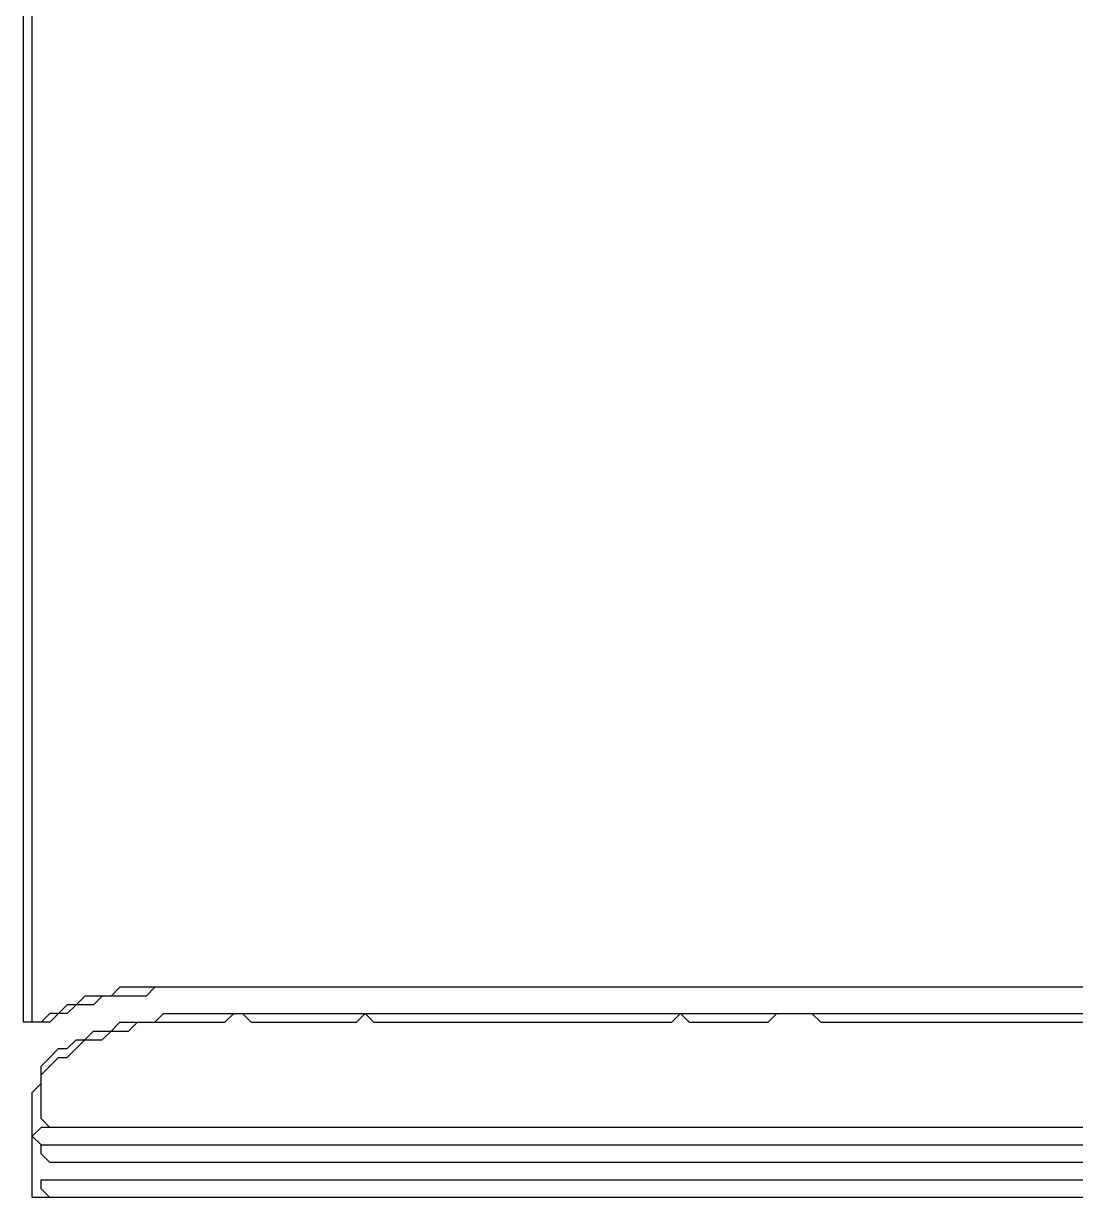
# Model space of a CAD drawing. Header units: metres. Extents: x 61 to 947, y 23 to 655.
# Drawn here: x 105 to 225.1, y 361 to 495 of the extents above; entities that cross this region are included whole.
import ezdxf

# ---------------------------------------------------------------- set-up
doc = ezdxf.new("R2010")
doc.units = ezdxf.units.M

msp = doc.modelspace()

# ---------------------------------------------------------------- linework, layer by layer
for points in [[(226, 385, 0), (225, 385, 0), (224, 385, 0), (223, 385, 0), (222, 385, 0), (221, 385, 0), (220, 385, 0), (219, 385, 0), (218, 385, 0), (217, 385, 0), (216, 385, 0), (215, 385, 0), (214, 385, 0), (213, 385, 0), (212, 385, 0), (211, 385, 0), (210, 385, 0), (209, 385, 0), (208, 385, 0), (207, 385, 0), (206, 385, 0), (205, 385, 0), (204, 385, 0), (203, 385, 0), (202, 385, 0), (201, 385, 0), (200, 385, 0), (199, 385, 0), (198, 385, 0), (197, 385, 0), (196, 385, 0), (195, 385, 0), (194, 385, 0), (193, 385, 0), (192, 385, 0), (191, 385, 0), (190, 385, 0), (189, 385, 0), (188, 385, 0), (187, 385, 0), (186, 385, 0), (185, 385, 0), (184, 385, 0), (183, 385, 0), (182, 385, 0), (181, 385, 0), (180, 385, 0), (179, 385, 0), (178, 385, 0), (177, 385, 0), (176, 385, 0), (175, 385, 0), (174, 385, 0), (173, 385, 0), (172, 385, 0), (171, 385, 0), (170, 385, 0), (169, 385, 0), (168, 385, 0), (167, 385, 0), (166, 385, 0), (165, 385, 0), (164, 385, 0), (163, 385, 0), (162, 385, 0), (161, 385, 0), (160, 385, 0), (159, 385, 0), (158, 385, 0), (157, 385, 0), (156, 385, 0), (155, 385, 0), (154, 385, 0), (153, 385, 0), (152, 385, 0), (151, 385, 0), (150, 385, 0), (149, 385, 0), (148, 385, 0), (147, 385, 0), (146, 385, 0), (145, 385, 0), (144, 385, 0), (143, 385, 0), (142, 385, 0), (141, 385, 0), (140, 385, 0), (139, 385, 0), (138, 385, 0), (137, 385, 0), (136, 385, 0), (135, 385, 0), (134, 385, 0), (133, 385, 0), (132, 385, 0), (131, 385, 0), (130, 385, 0), (129, 385, 0), (128, 385, 0), (127, 385, 0), (126, 385, 0), (125, 385, 0), (124, 385, 0), (123, 385, 0), (122, 385, 0), (121, 385, 0), (120, 385, 0), (119, 385, 0), (118, 385, 0), (117, 385, 0), (116, 385, 0), (115, 384, 0), (114, 384, 0), (113, 384, 0), (112, 384, 0), (111, 383, 0), (110, 383, 0), (109, 382, 0), (108, 382, 0), (107, 381, 0), (106, 381, 0), (106, 382, 0), (106, 383, 0), (106, 384, 0), (106, 385, 0), (106, 386, 0), (106, 387, 0), (106, 388, 0), (106, 389, 0), (106, 390, 0), (106, 391, 0), (106, 392, 0), (106, 393, 0), (106, 394, 0), (106, 395, 0), (106, 396, 0), (106, 397, 0), (106, 398, 0), (106, 399, 0), (106, 400, 0), (106, 401, 0), (106, 402, 0), (106, 403, 0), (106, 404, 0), (106, 405, 0), (106, 406, 0), (106, 407, 0), (106, 408, 0), (106, 409, 0), (106, 410, 0), (106, 411, 0), (106, 412, 0), (106, 413, 0), (106, 414, 0), (106, 415, 0), (106, 416, 0), (106, 417, 0), (106, 418, 0), (106, 419, 0), (106, 420, 0), (106, 421, 0), (106, 422, 0), (106, 423, 0), (106, 424, 0), (106, 425, 0), (106, 426, 0), (106, 427, 0), (106, 428, 0), (106, 429, 0), (106, 430, 0), (106, 431, 0), (106, 432, 0), (106, 433, 0), (106, 434, 0), (106, 435, 0), (106, 436, 0), (106, 437, 0), (106, 438, 0), (106, 439, 0), (106, 440, 0), (106, 441, 0), (106, 442, 0), (106, 443, 0), (106, 444, 0), (106, 445, 0), (106, 446, 0), (106, 447, 0), (106, 448, 0), (106, 449, 0), (106, 450, 0), (106, 451, 0), (106, 452, 0), (106, 453, 0), (106, 454, 0), (106, 455, 0), (106, 456, 0), (106, 457, 0), (106, 458, 0), (106, 459, 0), (106, 460, 0), (106, 461, 0), (106, 462, 0), (106, 463, 0), (106, 464, 0), (106, 465, 0), (106, 466, 0), (106, 467, 0), (106, 468, 0), (106, 469, 0), (106, 470, 0), (106, 471, 0), (106, 472, 0), (106, 473, 0), (106, 474, 0), (106, 475, 0), (106, 476, 0), (106, 477, 0), (106, 478, 0), (106, 479, 0), (106, 480, 0), (106, 481, 0), (106, 482, 0), (106, 483, 0), (106, 484, 0), (106, 485, 0), (106, 486, 0), (106, 487, 0), (106, 488, 0), (106, 489, 0), (106, 490, 0), (106, 491, 0), (106, 492, 0), (106, 493, 0), (106, 494, 0), (106, 495, 0), (106, 496, 0)], [(226, 369, 0), (225, 369, 0), (224, 369, 0), (223, 369, 0), (222, 369, 0), (221, 369, 0), (220, 369, 0), (219, 369, 0), (218, 369, 0), (217, 369, 0), (216, 369, 0), (215, 369, 0), (214, 369, 0), (213, 369, 0), (212, 369, 0), (211, 369, 0), (210, 369, 0), (209, 369, 0), (208, 369, 0), (207, 369, 0), (206, 369, 0), (205, 369, 0), (204, 369, 0), (203, 369, 0), (202, 369, 0), (201, 369, 0), (200, 369, 0), (199, 369, 0), (198, 369, 0), (197, 369, 0), (196, 369, 0), (195, 369, 0), (194, 369, 0), (193, 369, 0), (192, 369, 0), (191, 369, 0), (190, 369, 0), (189, 369, 0), (188, 369, 0), (187, 369, 0), (186, 369, 0), (185, 369, 0), (184, 369, 0), (183, 369, 0), (182, 369, 0), (181, 369, 0), (180, 369, 0), (179, 369, 0), (178, 369, 0), (177, 369, 0), (176, 369, 0), (175, 369, 0), (174, 369, 0), (173, 369, 0), (172, 369, 0), (171, 369, 0), (170, 369, 0), (169, 369, 0), (168, 369, 0), (167, 369, 0), (166, 369, 0), (165, 369, 0), (164, 369, 0), (163, 369, 0), (162, 369, 0), (161, 369, 0), (160, 369, 0), (159, 369, 0), (158, 369, 0), (157, 369, 0), (156, 369, 0), (155, 369, 0), (154, 369, 0), (153, 369, 0), (152, 369, 0), (151, 369, 0), (150, 369, 0), (149, 369, 0), (148, 369, 0), (147, 369, 0), (146, 369, 0), (145, 369, 0), (144, 369, 0), (143, 369, 0), (142, 369, 0), (141, 369, 0), (140, 369, 0), (139, 369, 0), (138, 369, 0), (137, 369, 0), (136, 369, 0), (135, 369, 0), (134, 369, 0), (133, 369, 0), (132, 369, 0), (131, 369, 0), (130, 369, 0), (129, 369, 0), (128, 369, 0), (127, 369, 0), (126, 369, 0), (125, 369, 0), (124, 369, 0), (123, 369, 0), (122, 369, 0), (121, 369, 0), (120, 369, 0), (119, 369, 0), (118, 369, 0), (117, 369, 0), (116, 369, 0), (115, 369, 0), (114, 369, 0), (113, 369, 0), (112, 369, 0), (111, 369, 0), (110, 369, 0), (109, 369, 0), (108, 369, 0), (107, 370, 0), (107, 371, 0), (107, 372, 0), (107, 373, 0), (107, 374, 0), (107, 375, 0), (108, 376, 0), (109, 377, 0), (110, 377, 0), (111, 378, 0), (112, 379, 0), (113, 379, 0), (114, 379, 0), (115, 380, 0), (116, 380, 0), (117, 380, 0), (118, 381, 0), (119, 381, 0), (120, 381, 0), (121, 381, 0), (122, 381, 0), (123, 381, 0), (124, 381, 0), (125, 381, 0), (126, 381, 0), (127, 381, 0), (128, 381, 0), (129, 382, 0), (130, 382, 0), (131, 381, 0), (132, 381, 0), (133, 381, 0), (134, 381, 0), (135, 381, 0), (136, 381, 0), (137, 381, 0), (138, 381, 0), (139, 381, 0), (140, 381, 0), (141, 381, 0), (142, 381, 0), (143, 381, 0), (144, 382, 0), (145, 381, 0), (146, 381, 0), (147, 381, 0), (148, 381, 0), (149, 381, 0), (150, 381, 0), (151, 381, 0), (152, 381, 0), (153, 381, 0), (154, 381, 0), (155, 381, 0), (156, 381, 0), (157, 381, 0), (158, 381, 0), (159, 381, 0), (160, 381, 0), (161, 381, 0), (162, 381, 0), (163, 381, 0), (164, 381, 0), (165, 381, 0), (166, 381, 0), (167, 381, 0), (168, 381, 0), (169, 381, 0), (170, 381, 0), (171, 381, 0), (172, 381, 0), (173, 381, 0), (174, 381, 0), (175, 381, 0), (176, 381, 0), (177, 381, 0), (178, 381, 0), (179, 381, 0), (180, 382, 0), (181, 381, 0), (182, 381, 0), (183, 381, 0), (184, 381, 0), (185, 381, 0), (186, 381, 0), (187, 381, 0), (188, 381, 0), (189, 381, 0), (190, 381, 0), (191, 382, 0), (192, 382, 0), (193, 382, 0), (194, 382, 0), (195, 382, 0), (196, 381, 0), (197, 381, 0), (198, 381, 0), (199, 381, 0), (200, 381, 0), (201, 381, 0), (202, 381, 0), (203, 381, 0), (204, 381, 0), (205, 381, 0), (206, 381, 0), (207, 381, 0), (208, 381, 0), (209, 381, 0), (210, 381, 0), (211, 381, 0), (212, 381, 0), (213, 381, 0), (214, 381, 0), (215, 381, 0), (216, 381, 0), (217, 381, 0), (218, 381, 0), (219, 381, 0), (220, 381, 0), (221, 381, 0), (222, 381, 0), (223, 381, 0), (224, 381, 0), (225, 381, 0), (226, 381, 0)], [(226, 365, 0), (225, 365, 0), (224, 365, 0), (223, 365, 0), (222, 365, 0), (221, 365, 0), (220, 365, 0), (219, 365, 0), (218, 365, 0), (217, 365, 0), (216, 365, 0), (215, 365, 0), (214, 365, 0), (213, 365, 0), (212, 365, 0), (211, 365, 0), (210, 365, 0), (209, 365, 0), (208, 365, 0), (207, 365, 0), (206, 365, 0), (205, 365, 0), (204, 365, 0), (203, 365, 0), (202, 365, 0), (201, 365, 0), (200, 365, 0), (199, 365, 0), (198, 365, 0), (197, 365, 0), (196, 365, 0), (195, 365, 0), (194, 365, 0), (193, 365, 0), (192, 365, 0), (191, 365, 0), (190, 365, 0), (189, 365, 0), (188, 365, 0), (187, 365, 0), (186, 365, 0), (185, 365, 0), (184, 365, 0), (183, 365, 0), (182, 365, 0), (181, 365, 0), (180, 365, 0), (179, 365, 0), (178, 365, 0), (177, 365, 0), (176, 365, 0), (175, 365, 0), (174, 365, 0), (173, 365, 0), (172, 365, 0), (171, 365, 0), (170, 365, 0), (169, 365, 0), (168, 365, 0), (167, 365, 0), (166, 365, 0), (165, 365, 0), (164, 365, 0), (163, 365, 0), (162, 365, 0), (161, 365, 0), (160, 365, 0), (159, 365, 0), (158, 365, 0), (157, 365, 0), (156, 365, 0), (155, 365, 0), (154, 365, 0), (153, 365, 0), (152, 365, 0), (151, 365, 0), (150, 365, 0), (149, 365, 0), (148, 365, 0), (147, 365, 0), (146, 365, 0), (145, 365, 0), (144, 365, 0), (143, 365, 0), (142, 365, 0), (141, 365, 0), (140, 365, 0), (139, 365, 0), (138, 365, 0), (137, 365, 0), (136, 365, 0), (135, 365, 0), (134, 365, 0), (133, 365, 0), (132, 365, 0), (131, 365, 0), (130, 365, 0), (129, 365, 0), (128, 365, 0), (127, 365, 0), (126, 365, 0), (125, 365, 0), (124, 365, 0), (123, 365, 0), (122, 365, 0), (121, 365, 0), (120, 365, 0), (119, 365, 0), (118, 365, 0), (117, 365, 0), (116, 365, 0), (115, 365, 0), (114, 365, 0), (113, 365, 0), (112, 365, 0), (111, 365, 0), (110, 365, 0), (109, 365, 0), (108, 365, 0), (107, 366, 0), (107, 367, 0), (108, 367, 0), (109, 367, 0), (110, 367, 0), (111, 367, 0), (112, 367, 0), (113, 367, 0), (114, 367, 0), (115, 367, 0), (116, 367, 0), (117, 367, 0), (118, 367, 0), (119, 367, 0), (120, 367, 0), (121, 367, 0), (122, 367, 0), (123, 367, 0), (124, 367, 0), (125, 367, 0), (126, 367, 0), (127, 367, 0), (128, 367, 0), (129, 367, 0), (130, 367, 0), (131, 367, 0), (132, 367, 0), (133, 367, 0), (134, 367, 0), (135, 367, 0), (136, 367, 0), (137, 367, 0), (138, 367, 0), (139, 367, 0), (140, 367, 0), (141, 367, 0), (142, 367, 0), (143, 367, 0), (144, 367, 0), (145, 367, 0), (146, 367, 0), (147, 367, 0), (148, 367, 0), (149, 367, 0), (150, 367, 0), (151, 367, 0), (152, 367, 0), (153, 367, 0), (154, 367, 0), (155, 367, 0), (156, 367, 0), (157, 367, 0), (158, 367, 0), (159, 367, 0), (160, 367, 0), (161, 367, 0), (162, 367, 0), (163, 367, 0), (164, 367, 0), (165, 367, 0), (166, 367, 0), (167, 367, 0), (168, 367, 0), (169, 367, 0), (170, 367, 0), (171, 367, 0), (172, 367, 0), (173, 367, 0), (174, 367, 0), (175, 367, 0), (176, 367, 0), (177, 367, 0), (178, 367, 0), (179, 367, 0), (180, 367, 0), (181, 367, 0), (182, 367, 0), (183, 367, 0), (184, 367, 0), (185, 367, 0), (186, 367, 0), (187, 367, 0), (188, 367, 0), (189, 367, 0), (190, 367, 0), (191, 367, 0), (192, 367, 0), (193, 367, 0), (194, 367, 0), (195, 367, 0), (196, 367, 0), (197, 367, 0), (198, 367, 0), (199, 367, 0), (200, 367, 0), (201, 367, 0), (202, 367, 0), (203, 367, 0), (204, 367, 0), (205, 367, 0), (206, 367, 0), (207, 367, 0), (208, 367, 0), (209, 367, 0), (210, 367, 0), (211, 367, 0), (212, 367, 0), (213, 367, 0), (214, 367, 0), (215, 367, 0), (216, 367, 0), (217, 367, 0), (218, 367, 0), (219, 367, 0), (220, 367, 0), (221, 367, 0), (222, 367, 0), (223, 367, 0), (224, 367, 0), (225, 367, 0), (226, 367, 0)], [(226, 361, 0), (225, 361, 0), (224, 361, 0), (223, 361, 0), (222, 361, 0), (221, 361, 0), (220, 361, 0), (219, 361, 0), (218, 361, 0), (217, 361, 0), (216, 361, 0), (215, 361, 0), (214, 361, 0), (213, 361, 0), (212, 361, 0), (211, 361, 0), (210, 361, 0), (209, 361, 0), (208, 361, 0), (207, 361, 0), (206, 361, 0), (205, 361, 0), (204, 361, 0), (203, 361, 0), (202, 361, 0), (201, 361, 0), (200, 361, 0), (199, 361, 0), (198, 361, 0), (197, 361, 0), (196, 361, 0), (195, 361, 0), (194, 361, 0), (193, 361, 0), (192, 361, 0), (191, 361, 0), (190, 361, 0), (189, 361, 0), (188, 361, 0), (187, 361, 0), (186, 361, 0), (185, 361, 0), (184, 361, 0), (183, 361, 0), (182, 361, 0), (181, 361, 0), (180, 361, 0), (179, 361, 0), (178, 361, 0), (177, 361, 0), (176, 361, 0), (175, 361, 0), (174, 361, 0), (173, 361, 0), (172, 361, 0), (171, 361, 0), (170, 361, 0), (169, 361, 0), (168, 361, 0), (167, 361, 0), (166, 361, 0), (165, 361, 0), (164, 361, 0), (163, 361, 0), (162, 361, 0), (161, 361, 0), (160, 361, 0), (159, 361, 0), (158, 361, 0), (157, 361, 0), (156, 361, 0), (155, 361, 0), (154, 361, 0), (153, 361, 0), (152, 361, 0), (151, 361, 0), (150, 361, 0), (149, 361, 0), (148, 361, 0), (147, 361, 0), (146, 361, 0), (145, 361, 0), (144, 361, 0), (143, 361, 0), (142, 361, 0), (141, 361, 0), (140, 361, 0), (139, 361, 0), (138, 361, 0), (137, 361, 0), (136, 361, 0), (135, 361, 0), (134, 361, 0), (133, 361, 0), (132, 361, 0), (131, 361, 0), (130, 361, 0), (129, 361, 0), (128, 361, 0), (127, 361, 0), (126, 361, 0), (125, 361, 0), (124, 361, 0), (123, 361, 0), (122, 361, 0), (121, 361, 0), (120, 361, 0), (119, 361, 0), (118, 361, 0), (117, 361, 0), (116, 361, 0), (115, 361, 0), (114, 361, 0), (113, 361, 0), (112, 361, 0), (111, 361, 0), (110, 361, 0), (109, 361, 0), (108, 361, 0), (107, 362, 0), (107, 363, 0), (108, 363, 0), (109, 363, 0), (110, 363, 0), (111, 363, 0), (112, 363, 0), (113, 363, 0), (114, 363, 0), (115, 363, 0), (116, 363, 0), (117, 363, 0), (118, 363, 0), (119, 363, 0), (120, 363, 0), (121, 363, 0), (122, 363, 0), (123, 363, 0), (124, 363, 0), (125, 363, 0), (126, 363, 0), (127, 363, 0), (128, 363, 0), (129, 363, 0), (130, 363, 0), (131, 363, 0), (132, 363, 0), (133, 363, 0), (134, 363, 0), (135, 363, 0), (136, 363, 0), (137, 363, 0), (138, 363, 0), (139, 363, 0), (140, 363, 0), (141, 363, 0), (142, 363, 0), (143, 363, 0), (144, 363, 0), (145, 363, 0), (146, 363, 0), (147, 363, 0), (148, 363, 0), (149, 363, 0), (150, 363, 0), (151, 363, 0), (152, 363, 0), (153, 363, 0), (154, 363, 0), (155, 363, 0), (156, 363, 0), (157, 363, 0), (158, 363, 0), (159, 363, 0), (160, 363, 0), (161, 363, 0), (162, 363, 0), (163, 363, 0), (164, 363, 0), (165, 363, 0), (166, 363, 0), (167, 363, 0), (168, 363, 0), (169, 363, 0), (170, 363, 0), (171, 363, 0), (172, 363, 0), (173, 363, 0), (174, 363, 0), (175, 363, 0), (176, 363, 0), (177, 363, 0), (178, 363, 0), (179, 363, 0), (180, 363, 0), (181, 363, 0), (182, 363, 0), (183, 363, 0), (184, 363, 0), (185, 363, 0), (186, 363, 0), (187, 363, 0), (188, 363, 0), (189, 363, 0), (190, 363, 0), (191, 363, 0), (192, 363, 0), (193, 363, 0), (194, 363, 0), (195, 363, 0), (196, 363, 0), (197, 363, 0), (198, 363, 0), (199, 363, 0), (200, 363, 0), (201, 363, 0), (202, 363, 0), (203, 363, 0), (204, 363, 0), (205, 363, 0), (206, 363, 0), (207, 363, 0), (208, 363, 0), (209, 363, 0), (210, 363, 0), (211, 363, 0), (212, 363, 0), (213, 363, 0), (214, 363, 0), (215, 363, 0), (216, 363, 0), (217, 363, 0), (218, 363, 0), (219, 363, 0), (220, 363, 0), (221, 363, 0), (222, 363, 0), (223, 363, 0), (224, 363, 0), (225, 363, 0), (226, 363, 0)]]:
    msp.add_polyline3d(points)
at = {"layer": '1'}
for points in [[(226, 385, 0), (225, 385, 0), (224, 385, 0), (223, 385, 0), (222, 385, 0), (221, 385, 0), (220, 385, 0), (219, 385, 0), (218, 385, 0), (217, 385, 0), (216, 385, 0), (215, 385, 0), (214, 385, 0), (213, 385, 0), (212, 385, 0), (211, 385, 0), (210, 385, 0), (209, 385, 0), (208, 385, 0), (207, 385, 0), (206, 385, 0), (205, 385, 0), (204, 385, 0), (203, 385, 0), (202, 385, 0), (201, 385, 0), (200, 385, 0), (199, 385, 0), (198, 385, 0), (197, 385, 0), (196, 385, 0), (195, 385, 0), (194, 385, 0), (193, 385, 0), (192, 385, 0), (191, 385, 0), (190, 385, 0), (189, 385, 0), (188, 385, 0), (187, 385, 0), (186, 385, 0), (185, 385, 0), (184, 385, 0), (183, 385, 0), (182, 385, 0), (181, 385, 0), (180, 385, 0), (179, 385, 0), (178, 385, 0), (177, 385, 0), (176, 385, 0), (175, 385, 0), (174, 385, 0), (173, 385, 0), (172, 385, 0), (171, 385, 0), (170, 385, 0), (169, 385, 0), (168, 385, 0), (167, 385, 0), (166, 385, 0), (165, 385, 0), (164, 385, 0), (163, 385, 0), (162, 385, 0), (161, 385, 0), (160, 385, 0), (159, 385, 0), (158, 385, 0), (157, 385, 0), (156, 385, 0), (155, 385, 0), (154, 385, 0), (153, 385, 0), (152, 385, 0), (151, 385, 0), (150, 385, 0), (149, 385, 0), (148, 385, 0), (147, 385, 0), (146, 385, 0), (145, 385, 0), (144, 385, 0), (143, 385, 0), (142, 385, 0), (141, 385, 0), (140, 385, 0), (139, 385, 0), (138, 385, 0), (137, 385, 0), (136, 385, 0), (135, 385, 0), (134, 385, 0), (133, 385, 0), (132, 385, 0), (131, 385, 0), (130, 385, 0), (129, 385, 0), (128, 385, 0), (127, 385, 0), (126, 385, 0), (125, 385, 0), (124, 385, 0), (123, 385, 0), (122, 385, 0), (121, 385, 0), (120, 385, 0), (119, 384, 0), (118, 384, 0), (117, 384, 0), (116, 384, 0), (115, 384, 0), (114, 384, 0), (113, 383, 0), (112, 383, 0), (111, 383, 0), (110, 382, 0), (109, 382, 0), (108, 381, 0), (107, 381, 0), (106, 381, 0), (105, 381, 0), (105, 382, 0), (105, 383, 0), (105, 384, 0), (105, 385, 0), (105, 386, 0), (105, 387, 0), (105, 388, 0), (105, 389, 0), (105, 390, 0), (105, 391, 0), (105, 392, 0), (105, 393, 0), (105, 394, 0), (105, 395, 0), (105, 396, 0), (105, 397, 0), (105, 398, 0), (105, 399, 0), (105, 400, 0), (105, 401, 0), (105, 402, 0), (105, 403, 0), (105, 404, 0), (105, 405, 0), (105, 406, 0), (105, 407, 0), (105, 408, 0), (105, 409, 0), (105, 410, 0), (105, 411, 0), (105, 412, 0), (105, 413, 0), (105, 414, 0), (105, 415, 0), (105, 416, 0), (105, 417, 0), (105, 418, 0), (105, 419, 0), (105, 420, 0), (105, 421, 0), (105, 422, 0), (105, 423, 0), (105, 424, 0), (105, 425, 0), (105, 426, 0), (105, 427, 0), (105, 428, 0), (105, 429, 0), (105, 430, 0), (105, 431, 0), (105, 432, 0), (105, 433, 0), (105, 434, 0), (105, 435, 0), (105, 436, 0), (105, 437, 0), (105, 438, 0), (105, 439, 0), (105, 440, 0), (105, 441, 0), (105, 442, 0), (105, 443, 0), (105, 444, 0), (105, 445, 0), (105, 446, 0), (105, 447, 0), (105, 448, 0), (105, 449, 0), (105, 450, 0), (105, 451, 0), (105, 452, 0), (105, 453, 0), (105, 454, 0), (105, 455, 0), (105, 456, 0), (105, 457, 0), (105, 458, 0), (105, 459, 0), (105, 460, 0), (105, 461, 0), (105, 462, 0), (105, 463, 0), (105, 464, 0), (105, 465, 0), (105, 466, 0), (105, 467, 0), (105, 468, 0), (105, 469, 0), (105, 470, 0), (105, 471, 0), (105, 472, 0), (105, 473, 0), (105, 474, 0), (105, 475, 0), (105, 476, 0), (105, 477, 0), (105, 478, 0), (105, 479, 0), (105, 480, 0), (105, 481, 0), (105, 482, 0), (105, 483, 0), (105, 484, 0), (105, 485, 0), (105, 486, 0), (105, 487, 0), (105, 488, 0), (105, 489, 0), (105, 490, 0), (105, 491, 0), (105, 492, 0), (105, 493, 0), (105, 494, 0), (105, 495, 0), (105, 496, 0)], [(226, 361, 0), (225, 361, 0), (224, 361, 0), (223, 361, 0), (222, 361, 0), (221, 361, 0), (220, 361, 0), (219, 361, 0), (218, 361, 0), (217, 361, 0), (216, 361, 0), (215, 361, 0), (214, 361, 0), (213, 361, 0), (212, 361, 0), (211, 361, 0), (210, 361, 0), (209, 361, 0), (208, 361, 0), (207, 361, 0), (206, 361, 0), (205, 361, 0), (204, 361, 0), (203, 361, 0), (202, 361, 0), (201, 361, 0), (200, 361, 0), (199, 361, 0), (198, 361, 0), (197, 361, 0), (196, 361, 0), (195, 361, 0), (194, 361, 0), (193, 361, 0), (192, 361, 0), (191, 361, 0), (190, 361, 0), (189, 361, 0), (188, 361, 0), (187, 361, 0), (186, 361, 0), (185, 361, 0), (184, 361, 0), (183, 361, 0), (182, 361, 0), (181, 361, 0), (180, 361, 0), (179, 361, 0), (178, 361, 0), (177, 361, 0), (176, 361, 0), (175, 361, 0), (174, 361, 0), (173, 361, 0), (172, 361, 0), (171, 361, 0), (170, 361, 0), (169, 361, 0), (168, 361, 0), (167, 361, 0), (166, 361, 0), (165, 361, 0), (164, 361, 0), (163, 361, 0), (162, 361, 0), (161, 361, 0), (160, 361, 0), (159, 361, 0), (158, 361, 0), (157, 361, 0), (156, 361, 0), (155, 361, 0), (154, 361, 0), (153, 361, 0), (152, 361, 0), (151, 361, 0), (150, 361, 0), (149, 361, 0), (148, 361, 0), (147, 361, 0), (146, 361, 0), (145, 361, 0), (144, 361, 0), (143, 361, 0), (142, 361, 0), (141, 361, 0), (140, 361, 0), (139, 361, 0), (138, 361, 0), (137, 361, 0), (136, 361, 0), (135, 361, 0), (134, 361, 0), (133, 361, 0), (132, 361, 0), (131, 361, 0), (130, 361, 0), (129, 361, 0), (128, 361, 0), (127, 361, 0), (126, 361, 0), (125, 361, 0), (124, 361, 0), (123, 361, 0), (122, 361, 0), (121, 361, 0), (120, 361, 0), (119, 361, 0), (118, 361, 0), (117, 361, 0), (116, 361, 0), (115, 361, 0), (114, 361, 0), (113, 361, 0), (112, 361, 0), (111, 361, 0), (110, 361, 0), (109, 361, 0), (108, 361, 0), (107, 361, 0), (106, 361, 0), (106, 362, 0), (106, 363, 0), (106, 364, 0), (106, 365, 0), (106, 366, 0), (106, 367, 0), (106, 368, 0), (106, 369, 0), (106, 370, 0), (106, 371, 0), (106, 372, 0), (106, 373, 0), (107, 374, 0), (107, 375, 0), (107, 376, 0), (108, 377, 0), (109, 378, 0), (110, 378, 0), (111, 379, 0), (112, 379, 0), (113, 380, 0), (114, 380, 0), (115, 380, 0), (116, 381, 0), (117, 381, 0), (118, 381, 0), (119, 381, 0), (120, 381, 0), (121, 382, 0), (122, 382, 0), (123, 382, 0), (124, 382, 0), (125, 382, 0), (126, 382, 0), (127, 382, 0), (128, 382, 0), (129, 382, 0), (130, 382, 0), (131, 382, 0), (132, 382, 0), (133, 382, 0), (134, 382, 0), (135, 382, 0), (136, 382, 0), (137, 382, 0), (138, 382, 0), (139, 382, 0), (140, 382, 0), (141, 382, 0), (142, 382, 0), (143, 382, 0), (144, 382, 0), (145, 382, 0), (146, 382, 0), (147, 382, 0), (148, 382, 0), (149, 382, 0), (150, 382, 0), (151, 382, 0), (152, 382, 0), (153, 382, 0), (154, 382, 0), (155, 382, 0), (156, 382, 0), (157, 382, 0), (158, 382, 0), (159, 382, 0), (160, 382, 0), (161, 382, 0), (162, 382, 0), (163, 382, 0), (164, 382, 0), (165, 382, 0), (166, 382, 0), (167, 382, 0), (168, 382, 0), (169, 382, 0), (170, 382, 0), (171, 382, 0), (172, 382, 0), (173, 382, 0), (174, 382, 0), (175, 382, 0), (176, 382, 0), (177, 382, 0), (178, 382, 0), (179, 382, 0), (180, 382, 0), (181, 382, 0), (182, 382, 0), (183, 382, 0), (184, 382, 0), (185, 382, 0), (186, 382, 0), (187, 382, 0), (188, 382, 0), (189, 382, 0), (190, 382, 0), (191, 382, 0), (192, 382, 0), (193, 382, 0), (194, 382, 0), (195, 382, 0), (196, 382, 0), (197, 382, 0), (198, 382, 0), (199, 382, 0), (200, 382, 0), (201, 382, 0), (202, 382, 0), (203, 382, 0), (204, 382, 0), (205, 382, 0), (206, 382, 0), (207, 382, 0), (208, 382, 0), (209, 382, 0), (210, 382, 0), (211, 382, 0), (212, 382, 0), (213, 382, 0), (214, 382, 0), (215, 382, 0), (216, 382, 0), (217, 382, 0), (218, 382, 0), (219, 382, 0), (220, 382, 0), (221, 382, 0), (222, 382, 0), (223, 382, 0), (224, 382, 0), (225, 382, 0), (226, 382, 0)], [(226, 369, 0), (225, 369, 0), (224, 369, 0), (223, 369, 0), (222, 369, 0), (221, 369, 0), (220, 369, 0), (219, 369, 0), (218, 369, 0), (217, 369, 0), (216, 369, 0), (215, 369, 0), (214, 369, 0), (213, 369, 0), (212, 369, 0), (211, 369, 0), (210, 369, 0), (209, 369, 0), (208, 369, 0), (207, 369, 0), (206, 369, 0), (205, 369, 0), (204, 369, 0), (203, 369, 0), (202, 369, 0), (201, 369, 0), (200, 369, 0), (199, 369, 0), (198, 369, 0), (197, 369, 0), (196, 369, 0), (195, 369, 0), (194, 369, 0), (193, 369, 0), (192, 369, 0), (191, 369, 0), (190, 369, 0), (189, 369, 0), (188, 369, 0), (187, 369, 0), (186, 369, 0), (185, 369, 0), (184, 369, 0), (183, 369, 0), (182, 369, 0), (181, 369, 0), (180, 369, 0), (179, 369, 0), (178, 369, 0), (177, 369, 0), (176, 369, 0), (175, 369, 0), (174, 369, 0), (173, 369, 0), (172, 369, 0), (171, 369, 0), (170, 369, 0), (169, 369, 0), (168, 369, 0), (167, 369, 0), (166, 369, 0), (165, 369, 0), (164, 369, 0), (163, 369, 0), (162, 369, 0), (161, 369, 0), (160, 369, 0), (159, 369, 0), (158, 369, 0), (157, 369, 0), (156, 369, 0), (155, 369, 0), (154, 369, 0), (153, 369, 0), (152, 369, 0), (151, 369, 0), (150, 369, 0), (149, 369, 0), (148, 369, 0), (147, 369, 0), (146, 369, 0), (145, 369, 0), (144, 369, 0), (143, 369, 0), (142, 369, 0), (141, 369, 0), (140, 369, 0), (139, 369, 0), (138, 369, 0), (137, 369, 0), (136, 369, 0), (135, 369, 0), (134, 369, 0), (133, 369, 0), (132, 369, 0), (131, 369, 0), (130, 369, 0), (129, 369, 0), (128, 369, 0), (127, 369, 0), (126, 369, 0), (125, 369, 0), (124, 369, 0), (123, 369, 0), (122, 369, 0), (121, 369, 0), (120, 369, 0), (119, 369, 0), (118, 369, 0), (117, 369, 0), (116, 369, 0), (115, 369, 0), (114, 369, 0), (113, 369, 0), (112, 369, 0), (111, 369, 0), (110, 369, 0), (109, 369, 0), (108, 369, 0), (107, 369, 0), (106, 368, 0), (107, 367, 0), (108, 367, 0), (109, 367, 0), (110, 367, 0), (111, 367, 0), (112, 367, 0), (113, 367, 0), (114, 367, 0), (115, 367, 0), (116, 367, 0), (117, 367, 0), (118, 367, 0), (119, 367, 0), (120, 367, 0), (121, 367, 0), (122, 367, 0), (123, 367, 0), (124, 367, 0), (125, 367, 0), (126, 367, 0), (127, 367, 0), (128, 367, 0), (129, 367, 0), (130, 367, 0), (131, 367, 0), (132, 367, 0), (133, 367, 0), (134, 367, 0), (135, 367, 0), (136, 367, 0), (137, 367, 0), (138, 367, 0), (139, 367, 0), (140, 367, 0), (141, 367, 0), (142, 367, 0), (143, 367, 0), (144, 367, 0), (145, 367, 0), (146, 367, 0), (147, 367, 0), (148, 367, 0), (149, 367, 0), (150, 367, 0), (151, 367, 0), (152, 367, 0), (153, 367, 0), (154, 367, 0), (155, 367, 0), (156, 367, 0), (157, 367, 0), (158, 367, 0), (159, 367, 0), (160, 367, 0), (161, 367, 0), (162, 367, 0), (163, 367, 0), (164, 367, 0), (165, 367, 0), (166, 367, 0), (167, 367, 0), (168, 367, 0), (169, 367, 0), (170, 367, 0), (171, 367, 0), (172, 367, 0), (173, 367, 0), (174, 367, 0), (175, 367, 0), (176, 367, 0), (177, 367, 0), (178, 367, 0), (179, 367, 0), (180, 367, 0), (181, 367, 0), (182, 367, 0), (183, 367, 0), (184, 367, 0), (185, 367, 0), (186, 367, 0), (187, 367, 0), (188, 367, 0), (189, 367, 0), (190, 367, 0), (191, 367, 0), (192, 367, 0), (193, 367, 0), (194, 367, 0), (195, 367, 0), (196, 367, 0), (197, 367, 0), (198, 367, 0), (199, 367, 0), (200, 367, 0), (201, 367, 0), (202, 367, 0), (203, 367, 0), (204, 367, 0), (205, 367, 0), (206, 367, 0), (207, 367, 0), (208, 367, 0), (209, 367, 0), (210, 367, 0), (211, 367, 0), (212, 367, 0), (213, 367, 0), (214, 367, 0), (215, 367, 0), (216, 367, 0), (217, 367, 0), (218, 367, 0), (219, 367, 0), (220, 367, 0), (221, 367, 0), (222, 367, 0), (223, 367, 0), (224, 367, 0), (225, 367, 0), (226, 367, 0)]]:
    msp.add_polyline3d(points, dxfattribs=at)

doc.saveas('drawing.dxf')
